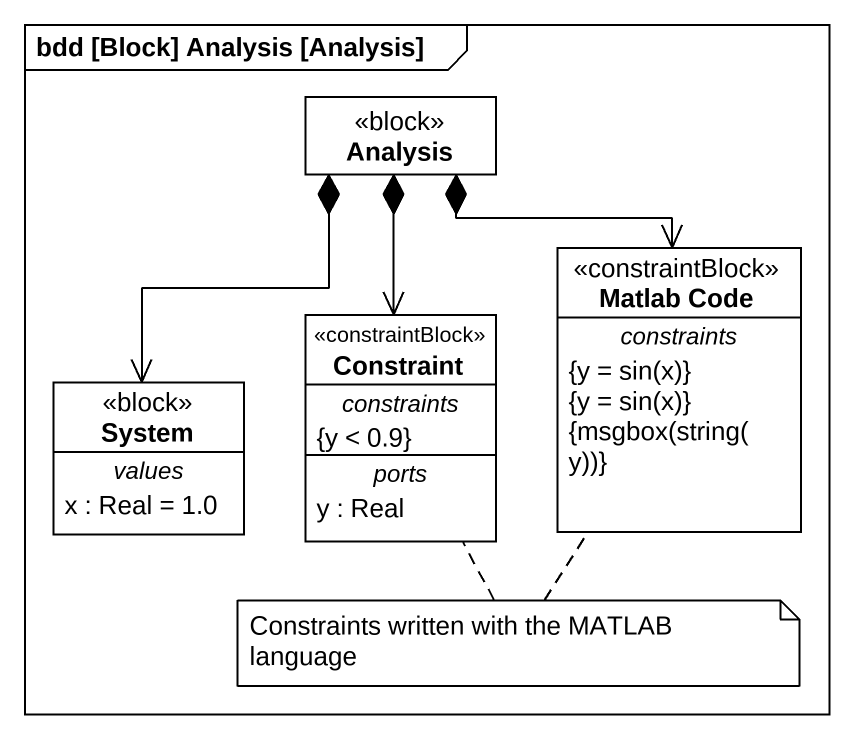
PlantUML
@startuml
mainframe bdd [Block] Analysis [Analysis]
hide circle
hide empty members
class Analysis <<block>>
class "Matlab Code" as Matlab_Code <<constraintBlock>> {
  -- constraints --
  {field} {y = sin(x)}
  {field} {y = sin(x)}
  {field} {msgbox(string(y))}
}
class Constraint <<constraintBlock>> {
  -- constraints --
  {y < 0.9}
  -- ports --
  y : Real
}
class System <<block>> {
  -- values --
  x : Real = 1.0
}
Analysis *--> System
Matlab_Code <-up-* Analysis
Constraint <-up-* Analysis
note as N1
  Constraints written with the MATLAB language
end note
N1 .. Matlab_Code
N1 .. Constraint
@enduml
